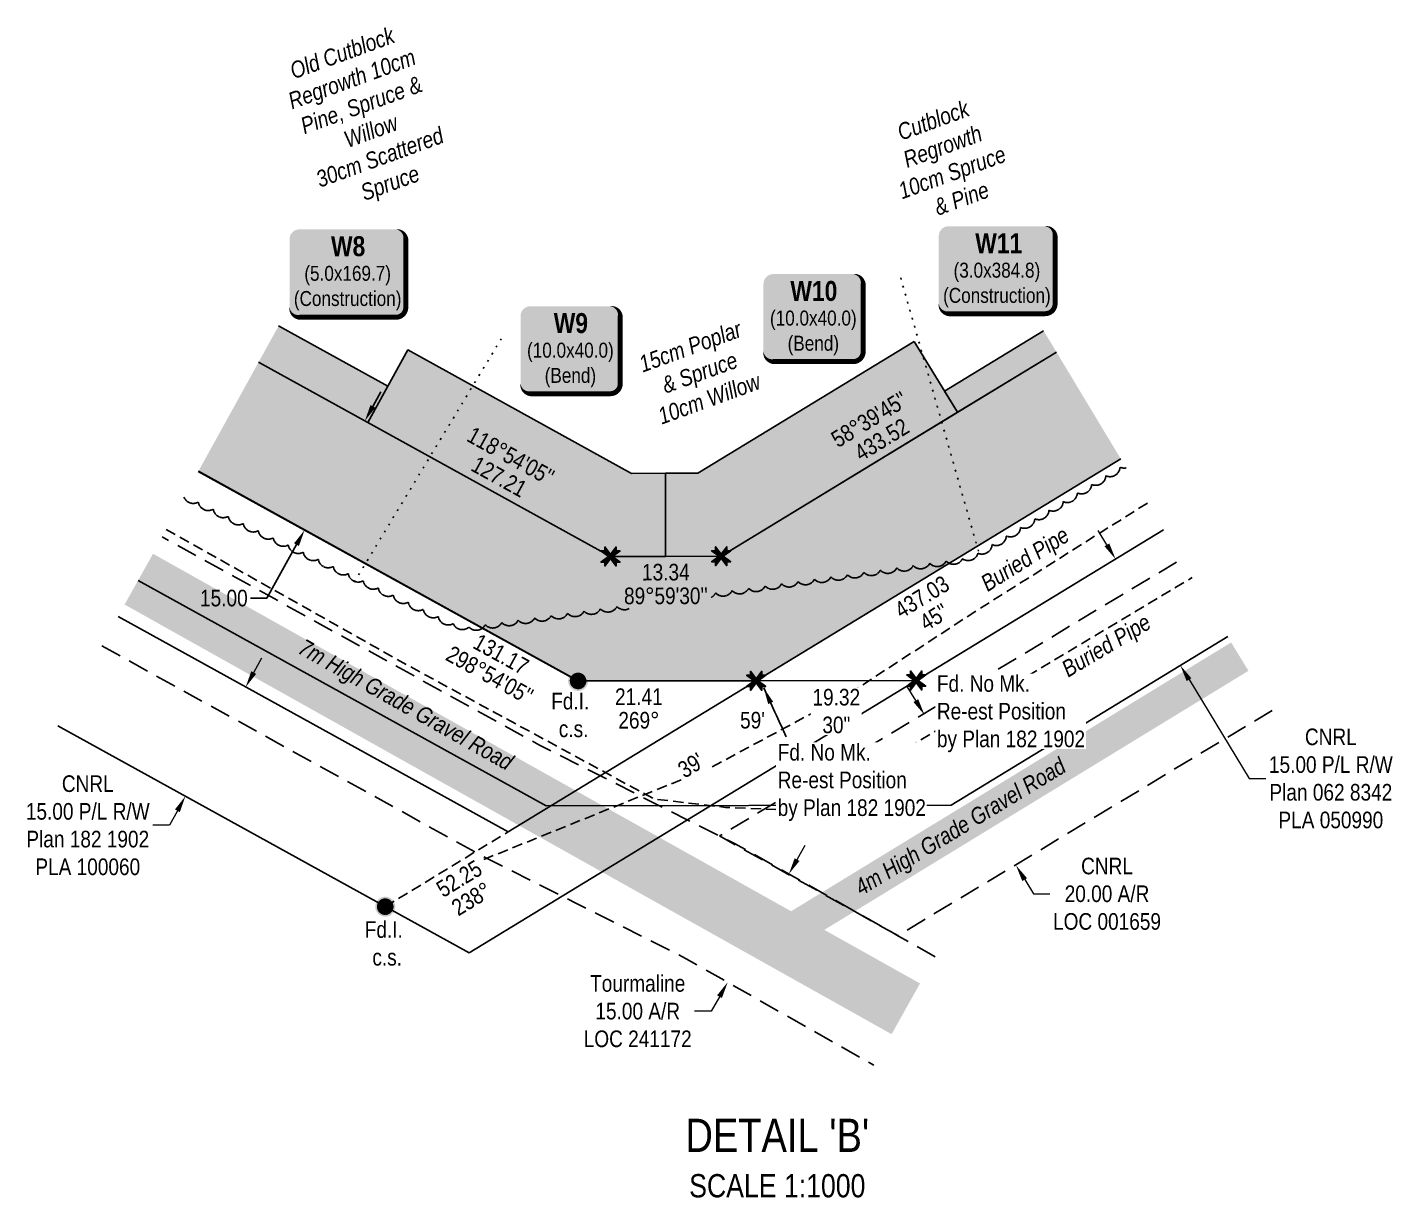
# Model space of a CAD drawing. Extents: x 351064 to 358960, y 6048061 to 6054858.
# Drawn here: x 354672 to 355493, y 6048278 to 6048982 of the extents above; entities that cross this region are included whole.
import ezdxf
from ezdxf.enums import TextEntityAlignment as Align

# ---------------------------------------------------------------- set-up
doc = ezdxf.new("R2010")
doc.units = 0
doc.header["$LTSCALE"] = 5
doc.header["$PDSIZE"] = 0.5
for name, pattern in [('0', [1, 1, 0]), ('foc-ACCESSROAD', [3.75, 2.5, -1.25]), ('foc-TOPO', [1, 0.2, -0.8]), ('foc-TRAV', [1.875, 1.25, -0.625]), ('UG_PIPE', [1.875, 1.25, -0.625])]:
    doc.linetypes.add(name, pattern=pattern)
doc.layers.get('Defpoints').update_dxf_attribs({"color": 9})
for name, color, linetype in [('AS-PIPE-UG', 44, 'UG_PIPE'), ('AS-PIPE-UG-T', 44, 'Continuous'), ('AS-ROADS', 254, 'Continuous'), ('C-AR', 13, 'foc-ACCESSROAD'), ('C-RW', 13, 'Continuous'), ('DETAIL-T', 7, 'Continuous'), ('F-AR', 190, 'foc-ACCESSROAD'), ('L-BD', 7, 'Continuous'), ('L-BD1', 253, 'Continuous'), ('L-MON', 1, 'Continuous'), ('P-PROPOSED', 10, 'Continuous'), ('P-PROPOSED-H', 21, 'Continuous'), ('P-TEMP-BLOCKS', 250, 'Continuous'), ('P-TEMP-BLUE', 146, 'Continuous'), ('P-TRAV', 4, 'foc-TRAV'), ('P-TXT', 4, 'Continuous'), ('T-BUSH', 110, '0'), ('T-BUSH-T', 110, 'Continuous'), ('T-VEGETATION CHANGE', 104, 'foc-TOPO')]:
    doc.layers.add(name, color=color, linetype=linetype)
for name, color, linetype, lineweight in [('C-AR-T', 13, 'Continuous', 9), ('C-RW-T', 13, 'Continuous', 9), ('F-AR-T', 190, 'Continuous', 9), ('T-TEXT', 48, 'Continuous', 18)]:
    doc.layers.add(name, color=color, linetype=linetype, lineweight=lineweight)
doc.layers.add('P-TEMP-BLUE-H', color=7, linetype='Continuous', true_color=0x99e6ff)
doc.styles.add('80', font='ARIALN.TTF', dxfattribs={"height": 10})
doc.styles.add('80CG', font='ARIALN.TTF', dxfattribs={"height": 10})
doc.styles.add('80L', font='ARIALN.TTF', dxfattribs={"height": 10})
doc.styles.add('80LS', font='ARIALNI.TTF', dxfattribs={"height": 10})
doc.styles.add('BOLD', font='ARIALNB.TTF')
doc.dimstyles.new('Compass 5 000', dxfattribs={"dimscale": 5, "dimtxt": 9, "dimasz": 2, "dimexe": 0.2, "dimexo": 0.0625, "dimgap": 0.5, "dimtad": 0, "dimtih": 1, "dimtoh": 1, "dimzin": 0, "dimdsep": 46, "dimtxsty": '80CG', "dimcen": 0.1, "dimse1": 1, "dimse2": 1, "dimclrd": 256, "dimclrt": 256, "dimaunit": 1, "dimadec": 4, "dimazin": 0, "dimtfac": 0.06, "dimtofl": 0, "dimtmove": 0, "dimatfit": 1, "dimfxl": 0.2, "dimtolj": 1, "dimtzin": 0, "dimlwd": -1, "dimarcsym": 0})

# ---------------------------------------------------------------- blocks, each defined once
blk = doc.blocks.new('*D571')
at = {"layer": 'C-AR-T', "transparency": 16777216}
for p, q in [((355206.18, 6048577.25), (355200.98, 6048585.79)), ((355271.68, 6048469.56), (355276.89, 6048460.99)), ((355276.89, 6048460.99), (355286.89, 6048460.99))]:
    blk.add_line(p, q, dxfattribs=at)
for points in [[(355207.6, 6048578.11), (355204.76, 6048576.38), (355211.38, 6048568.7)], [(355273.1, 6048470.43), (355270.25, 6048468.7), (355266.48, 6048478.11)]]:
    blk.add_solid(points, dxfattribs=at)
at = {"layer": 'Defpoints', "color": 0, "transparency": 16777216}
for p in [(355312.59, 6048630.27), (355211.38, 6048568.7), (355367.7, 6048539.67)]:
    blk.add_point(p, dxfattribs=at)
at = {"layer": 'C-AR-T', "transparency": 16777216, "insert": (355321.21, 6048460.99), "char_height": 10, "attachment_point": 5, "style": '80CG'}
blk.add_mtext('\\A1;CNRL\\P20.00 A/R\\PLOC 001659', dxfattribs=at)
blk = doc.blocks.new('TEMP')
h = blk.add_hatch(color=255)
h.dxf.hatch_style = 1
h.paths.add_polyline_path([(0, 0.25), (-0.67, 1.15), (-0.67, 0.67), (-1.15, 0.67), (-0.25, 0), (-1.15, -0.67), (-0.67, -0.67), (-0.67, -1.15), (0, -0.25), (0.67, -1.15), (0.67, -0.67), (1.15, -0.67), (0.25, 0), (1.15, 0.67), (0.67, 0.67), (0.67, 1.15)])
h.paths.add_polyline_path([(0.57, 0.85), (0.57, 0.57), (0.85, 0.57), (0.08, 0), (0.85, -0.57), (0.57, -0.57), (0.57, -0.85), (0, -0.08), (-0.57, -0.85), (-0.57, -0.57), (-0.85, -0.57), (-0.08, 0), (-0.85, 0.57), (-0.57, 0.57), (-0.57, 0.85), (0, 0.08)], flags=16)
h = blk.add_hatch(color=1)
h.dxf.hatch_style = 1
h.paths.add_polyline_path([(0, 0.08), (-0.57, 0.85), (-0.57, 0.57), (-0.85, 0.57), (-0.08, 0), (-0.85, -0.57), (-0.57, -0.57), (-0.57, -0.85), (0, -0.08), (0.57, -0.85), (0.57, -0.57), (0.85, -0.57), (0.08, 0), (0.85, 0.57), (0.57, 0.57), (0.57, 0.85)])
at = {"color": 1}
for p, q in [((-0.08, 0), (0.08, 0)), ((0, 0.08), (0, -0.08))]:
    blk.add_line(p, q, dxfattribs=at)
at = {"color": 255, "flags": 128}
blk.add_lwpolyline([(-0.25, 0), (-1.15, 0.67), (-0.67, 0.67), (-0.67, 1.15), (0, 0.25), (0.67, 1.15), (0.67, 0.67), (1.15, 0.67), (0.25, 0), (1.15, -0.67), (0.67, -0.67), (0.67, -1.15), (0, -0.25), (-0.67, -1.15), (-0.67, -0.67), (-1.15, -0.67)], close=True, dxfattribs=at)
at = {"color": 1, "flags": 128}
blk.add_lwpolyline([(-0.08, 0), (-0.85, 0.57), (-0.57, 0.57), (-0.57, 0.85), (0, 0.08), (0.57, 0.85), (0.57, 0.57), (0.85, 0.57), (0.08, 0), (0.85, -0.57), (0.57, -0.57), (0.57, -0.85), (0, -0.08), (-0.57, -0.85), (-0.57, -0.57), (-0.85, -0.57)], close=True, dxfattribs=at)
blk = doc.blocks.new('fdia')
at = {"color": 255, "const_width": 1}
blk.add_lwpolyline([(-0.5, 0, 1), (0.5, 0, 1)], format="xyb", close=True, dxfattribs=at)
blk = doc.blocks.new('Fdiaa')
blk.add_blockref('fdia', (0, 0))
blk = doc.blocks.new('fdib')
at = {"color": 1, "const_width": 1.6}
blk.add_lwpolyline([(-0.4, 0, 1), (0.4, 0, 1)], format="xyb", close=True, dxfattribs=at)
at = {"color": 1}
blk.add_circle((0, 0), 0.8, dxfattribs=at)
blk = doc.blocks.new('Fdibb')
blk.add_blockref('fdib', (0, 0))
blk = doc.blocks.new('fdicc')
for name in ['Fdibb', 'Fdiaa']:
    blk.add_blockref(name, (0, 0))
blk = doc.blocks.new('FDI')
blk.add_blockref('fdicc', (0, 0))
blk = doc.blocks.new('*U572')
at = {"true_color": 0x99e6ff}
h = blk.add_hatch(color=141, dxfattribs=at)
edge = h.paths.add_edge_path()
edge.add_line((-24, -34.15), (24, -34.15))
edge.add_arc((24, -28.15), 6, 270, 360)
edge.add_line((30, -28.15), (30, 12.5))
edge.add_arc((24, 12.5), 6, 0, 90)
edge.add_line((24, 18.5), (-24, 18.5))
edge.add_arc((-24, 12.5), 6, 90, 180)
edge.add_line((-30, 12.5), (-30, -28.15))
edge.add_arc((-24, -28.15), 6, 180, 270)
at = {"color": 250, "flags": 128}
blk.add_lwpolyline([(-24, -34.15, 3, 3, 0), (24, -34.15, 3, 3, 0.414214), (30, -28.15, 3, 3, 0), (30, 12.5, 3, 0, 0.414214), (24, 18.5, 0, 0, 0), (-24, 18.5, 0, 0, 0.414214), (-30, 12.5, 0, 0, 0), (-30, -28.15, 0, 3, 0.414214)], format="xyseb", close=True, dxfattribs=at)
at = {"flags": 128}
blk.add_lwpolyline([(-29.59, -22.29, 0, 7.5, 0), (0, 0, 0, 0, 0)], format="xyseb", dxfattribs=at)
at = {"color": 250}
for tag, p, height, style in [('TEMP_AREA_W1_001', (-9.21, 2.24), 12, 'BOLD'), ('ENTER_TEXT_001', (-30.66, -12.47), 9, '80')]:
    blk.add_attdef(tag, p, '', height=height, dxfattribs=dict(at, style=style))
blk = doc.blocks.new('*U451')
at = {"true_color": 0x99e6ff}
h = blk.add_hatch(color=141, dxfattribs=at)
edge = h.paths.add_edge_path()
edge.add_line((-29, -34.15), (29, -34.15))
edge.add_arc((29, -28.15), 6, 270, 360)
edge.add_line((35, -28.15), (35, 12.5))
edge.add_arc((29, 12.5), 6, 0, 90)
edge.add_line((29, 18.5), (-29, 18.5))
edge.add_arc((-29, 12.5), 6, 90, 180)
edge.add_line((-35, 12.5), (-35, -28.15))
edge.add_arc((-29, -28.15), 6, 180, 270)
at = {"color": 250, "flags": 128}
blk.add_lwpolyline([(-29, -34.15, 3, 3, 0), (29, -34.15, 3, 3, 0.414214), (35, -28.15, 3, 3, 0), (35, 12.5, 3, 0, 0.414214), (29, 18.5, 0, 0, 0), (-29, 18.5, 0, 0, 0.414214), (-35, 12.5, 0, 0, 0), (-35, -28.15, 0, 3, 0.414214)], format="xyseb", close=True, dxfattribs=at)
at = {"flags": 128}
blk.add_lwpolyline([(-29.59, -22.29, 0, 7.5, 0), (0, 0, 0, 0, 0)], format="xyseb", dxfattribs=at)
at = {"color": 250}
for tag, p, height, style in [('TEMP_AREA_W1_001', (-9.21, 2.24), 12, 'BOLD'), ('ENTER_TEXT_001', (-30.66, -12.47), 9, '80')]:
    blk.add_attdef(tag, p, '', height=height, dxfattribs=dict(at, style=style))
blk = doc.blocks.new('*U456')
at = {"true_color": 0x99e6ff}
h = blk.add_hatch(color=141, dxfattribs=at)
edge = h.paths.add_edge_path()
edge.add_line((-24, -34.15), (24, -34.15))
edge.add_arc((24, -28.15), 6, 270, 360)
edge.add_line((30, -28.15), (30, 12.5))
edge.add_arc((24, 12.5), 6, 0, 90)
edge.add_line((24, 18.5), (-24, 18.5))
edge.add_arc((-24, 12.5), 6, 90, 180)
edge.add_line((-30, 12.5), (-30, -28.15))
edge.add_arc((-24, -28.15), 6, 180, 270)
at = {"color": 250, "flags": 128}
blk.add_lwpolyline([(-24, -34.15, 3, 3, 0), (24, -34.15, 3, 3, 0.414214), (30, -28.15, 3, 3, 0), (30, 12.5, 3, 0, 0.414214), (24, 18.5, 0, 0, 0), (-24, 18.5, 0, 0, 0.414214), (-30, 12.5, 0, 0, 0), (-30, -28.15, 0, 3, 0.414214)], format="xyseb", close=True, dxfattribs=at)
at = {"flags": 128}
blk.add_lwpolyline([(-29.59, -22.29, 0, 7.5, 0), (0, 0, 0, 0, 0)], format="xyseb", dxfattribs=at)
at = {"color": 250}
for tag, p, height, style in [('TEMP_AREA_W1_001', (-9.21, 2.24), 12, 'BOLD'), ('ENTER_TEXT_001', (-30.66, -12.47), 9, '80')]:
    blk.add_attdef(tag, p, '', height=height, dxfattribs=dict(at, style=style))
blk = doc.blocks.new('*U533')
at = {"true_color": 0x99e6ff}
h = blk.add_hatch(color=141, dxfattribs=at)
edge = h.paths.add_edge_path()
edge.add_line((-29, -34.43), (29, -34.43))
edge.add_arc((29, -28.43), 6, 270, 360)
edge.add_line((35, -28.43), (35, 12.5))
edge.add_arc((29, 12.5), 6, 0, 90)
edge.add_line((29, 18.5), (-29, 18.5))
edge.add_arc((-29, 12.5), 6, 90, 180)
edge.add_line((-35, 12.5), (-35, -28.43))
edge.add_arc((-29, -28.43), 6, 180, 270)
at = {"color": 250, "flags": 128}
blk.add_lwpolyline([(-29, -34.43, 3, 3, 0), (29, -34.43, 3, 3, 0.414214), (35, -28.43, 3, 3, 0), (35, 12.5, 3, 0, 0.414214), (29, 18.5, 0, 0, 0), (-29, 18.5, 0, 0, 0.414214), (-35, 12.5, 0, 0, 0), (-35, -28.43, 0, 3, 0.414214)], format="xyseb", close=True, dxfattribs=at)
at = {"flags": 128}
blk.add_lwpolyline([(24.1, -20.72, 0, 7.5, 0), (0, 0, 0, 0, 0)], format="xyseb", dxfattribs=at)
at = {"color": 250}
for tag, p, height, style in [('TEMP_AREA_W1_001', (-9.21, 2.24), 12, 'BOLD'), ('ENTER_TEXT_001', (-30.66, -12.47), 9, '80')]:
    blk.add_attdef(tag, p, '', height=height, dxfattribs=dict(at, style=style))
blk = doc.blocks.new('*D573')
at = {"layer": 'Defpoints', "color": 0, "transparency": 16777216}
for p in [(355105.21, 6048486.82), (355068.39, 6048421.73), (355092.99, 6048407.82)]:
    blk.add_point(p, dxfattribs=at)
at = {"layer": 'F-AR-T', "transparency": 16777216}
for p, q in [((355134.73, 6048481.61), (355139.65, 6048490.31)), ((355088.07, 6048399.11), (355083.13, 6048390.38)), ((355083.13, 6048390.38), (355073.13, 6048390.38))]:
    blk.add_line(p, q, dxfattribs=at)
for points in [[(355133.28, 6048482.43), (355136.18, 6048480.79), (355129.81, 6048472.9)], [(355086.62, 6048399.93), (355089.52, 6048398.29), (355092.99, 6048407.82)]]:
    blk.add_solid(points, dxfattribs=at)
at = {"layer": 'F-AR-T', "transparency": 16777216, "insert": (355038.86, 6048390.38), "char_height": 10, "attachment_point": 5, "style": '80CG'}
blk.add_mtext('\\A1;Tourmaline\\P15.00 A/R \\PLOC 241172 ', dxfattribs=at)
blk = doc.blocks.new('*D574')
at = {"layer": 'Defpoints', "color": 0, "transparency": 16777216}
for p in [(354860.93, 6048753.16), (354824.63, 6048687.44), (354838.42, 6048679.83)]:
    blk.add_point(p, dxfattribs=at)
at = {"layer": 'P-TXT', "transparency": 16777216}
for p, q in [((354879.56, 6048754.29), (354884.39, 6048763.05)), ((354833.59, 6048671.07), (354815.81, 6048638.88)), ((354815.81, 6048638.88), (354805.81, 6048638.88))]:
    blk.add_line(p, q, dxfattribs=at)
for points in [[(354878.1, 6048755.1), (354881.01, 6048753.49), (354874.72, 6048745.54)], [(354832.13, 6048671.88), (354835.05, 6048670.27), (354838.42, 6048679.83)]]:
    blk.add_solid(points, dxfattribs=at)
at = {"layer": 'P-TXT', "transparency": 16777216, "insert": (354789.87, 6048638.88), "char_height": 10, "attachment_point": 5, "style": '80CG'}
blk.add_mtext('\\A1;15.00', dxfattribs=at)
blk = doc.blocks.new('*D575')
at = {"layer": 'C-RW-T', "transparency": 16777216}
for p, q in [((354807.84, 6048594.14), (354812.67, 6048602.89)), ((354761.92, 6048510.97), (354757.09, 6048502.21)), ((354757.09, 6048502.21), (354747.09, 6048502.21))]:
    blk.add_line(p, q, dxfattribs=at)
for points in [[(354806.38, 6048594.95), (354809.3, 6048593.33), (354803, 6048585.39)], [(354760.46, 6048511.77), (354763.38, 6048510.16), (354766.75, 6048519.72)]]:
    blk.add_solid(points, dxfattribs=at)
at = {"layer": 'Defpoints', "color": 0, "transparency": 16777216}
for p in [(354790.99, 6048592.02), (354754.74, 6048526.35), (354766.75, 6048519.72)]:
    blk.add_point(p, dxfattribs=at)
at = {"layer": 'C-RW-T', "transparency": 16777216, "insert": (354708, 6048502.21), "char_height": 10, "attachment_point": 5, "style": '80CG'}
blk.add_mtext('\\A1;CNRL \\P15.00 P/L R/W \\PPlan 182 1902\\PPLA 100060', dxfattribs=at)
blk = doc.blocks.new('*D576')
at = {"layer": 'C-RW-T', "transparency": 16777216}
for p, q in [((355321.14, 6048670.96), (355315.94, 6048679.5)), ((355370.55, 6048589.85), (355406.79, 6048530.37)), ((355406.79, 6048530.37), (355416.79, 6048530.37))]:
    blk.add_line(p, q, dxfattribs=at)
for points in [[(355322.56, 6048671.83), (355319.72, 6048670.09), (355326.34, 6048662.42)], [(355371.98, 6048590.72), (355369.13, 6048588.98), (355365.35, 6048598.39)]]:
    blk.add_solid(points, dxfattribs=at)
at = {"layer": 'Defpoints', "color": 0, "transparency": 16777216}
for p in [(355219.35, 6048597.24), (355365.35, 6048598.39), (355258.36, 6048533.21)]:
    blk.add_point(p, dxfattribs=at)
at = {"layer": 'C-RW-T', "transparency": 16777216, "insert": (355455.88, 6048530.37), "char_height": 10, "attachment_point": 5, "style": '80CG'}
blk.add_mtext('\\A1;CNRL\\P15.00 P/L R/W\\PPlan 062 8342\\PPLA 050990', dxfattribs=at)

msp = doc.modelspace()

# ---------------------------------------------------------------- hatches: boundary and pattern name
at = {"layer": 'P-PROPOSED-H'}
h = msp.add_hatch(color=256, dxfattribs=at)
h.dxf.hatch_style = 1
h.paths.add_polyline_path([(354810.773, 6048780.847), (354774.537, 6048715.21), (355002.999, 6048589.083), (355110.146, 6048589.169), (355329.468, 6048722.717), (355290.796, 6048786.951), (355089.045, 6048664.101), (355022.487, 6048663.966)])
at = {"layer": 'P-TEMP-BLUE-H'}
h = msp.add_hatch(color=256, dxfattribs=at)
h.dxf.hatch_style = 1
h.paths.add_polyline_path([(354822.852, 6048802.726), (354810.773, 6048780.847), (354876.497, 6048744.563), (354888.58, 6048766.44)])
h = msp.add_hatch(color=256, dxfattribs=at)
h.dxf.hatch_style = 1
h.paths.add_polyline_path([(355205.273, 6048793.396), (355074.977, 6048714.057), (355055.525, 6048714.017), (355055.627, 6048664.033), (355089.045, 6048664.101), (355231.269, 6048750.704)])
h = msp.add_hatch(color=256, dxfattribs=at)
h.dxf.hatch_style = 1
h.paths.add_polyline_path([(355290.796, 6048786.951), (355283.062, 6048799.797), (355223.47, 6048763.511), (355231.269, 6048750.704)])
h = msp.add_hatch(color=256, dxfattribs=at)
h.dxf.hatch_style = 1
h.paths.add_polyline_path([(354876.497, 6048744.563), (355022.487, 6048663.966), (355055.627, 6048664.033), (355055.525, 6048714.017), (355035.049, 6048713.975), (354900.615, 6048788.229)])

# ---------------------------------------------------------------- linework, layer by layer
at = {"layer": 'AS-PIPE-UG', "flags": 128}
for points in [[(355345.499, 6048696.09), (355243.189, 6048631.678), (355166.654, 6048581.888), (355082.773, 6048536.961)], [(354755.232, 6048680.243), (354900.534, 6048598.473), (355048.834, 6048518.013), (355091.664, 6048513.038), (355121.824, 6048511.678), (355146.814, 6048518.858), (355179.014, 6048535.483), (355372.471, 6048651.289)], [(355064.987, 6048529.609), (354946.214, 6048481.653)]]:
    msp.add_lwpolyline(points, dxfattribs=at)
at = {"layer": 'AS-ROADS', "flags": 128}
for points, const_width in [([(354738.709, 6048650.313), (355200.156, 6048391.82)], 34.989), ([(355401.112, 6048603.718), (355132.732, 6048439.773)], 19.993)]:
    msp.add_lwpolyline(points, dxfattribs=dict(at, const_width=const_width))
at = {"layer": 'C-AR', "flags": 128}
msp.add_lwpolyline([(355420.58, 6048571.382), (355195.43, 6048435.83), (355088.088, 6048495.798), (355365.903, 6048662.2)], dxfattribs=at)
at = {"layer": 'C-RW', "flags": 128}
for points in [[(355329.468, 6048722.717), (354960.837, 6048498.252), (354726.256, 6048627.756)], [(355355.191, 6048679.992), (355206.43, 6048589.365), (355002.951, 6048588.95), (354774.496, 6048715.137)], [(354937.438, 6048425.491), (355355.191, 6048679.992)], [(354738.261, 6048649.502), (354983.692, 6048513.936), (355227.54, 6048514.432), (355393.863, 6048615.759)], [(354690.005, 6048562.092), (354937.438, 6048425.491)]]:
    msp.add_lwpolyline(points, dxfattribs=at)
at = {"layer": 'F-AR', "flags": 128}
for points in [[(355217.899, 6048423.076), (355195.805, 6048435.618), (355103.321, 6048487.885), (355097.078, 6048491.264), (355075.799, 6048501.996), (355068.274, 6048505.789), (355025.03, 6048527.595), (354979.731, 6048550.437), (354752.768, 6048675.78)], [(354716.533, 6048610.145), (354944.717, 6048484.126), (355001.646, 6048455.419), (355067.956, 6048421.98), (355180.885, 6048357.873)]]:
    msp.add_lwpolyline(points, dxfattribs=at)
at = {"layer": 'P-PROPOSED', "flags": 128}
for points in [[(354810.773, 6048780.847), (355022.487, 6048663.966), (355089.045, 6048664.101), (355290.796, 6048786.951)], [(355329.468, 6048722.717), (355110.146, 6048589.169), (355002.999, 6048589.083), (354774.537, 6048715.21)]]:
    msp.add_lwpolyline(points, dxfattribs=at)
at = {"layer": 'P-TEMP-BLUE', "flags": 128}
for points in [[(354822.852, 6048802.726), (354888.58, 6048766.44), (354876.497, 6048744.563), (354810.773, 6048780.847)], [(355223.47, 6048763.511), (355283.062, 6048799.797)], [(355290.796, 6048786.951), (355231.269, 6048750.704), (355223.47, 6048763.511)]]:
    msp.add_lwpolyline(points, dxfattribs=at)
for points in [[(355205.273, 6048793.396), (355074.977, 6048714.057), (355055.525, 6048714.017), (355055.627, 6048664.033), (355089.045, 6048664.101), (355231.269, 6048750.704)], [(354876.497, 6048744.563), (355022.487, 6048663.966), (355055.627, 6048664.033), (355055.525, 6048714.017), (355035.049, 6048713.975), (354900.615, 6048788.229)]]:
    msp.add_lwpolyline(points, close=True, dxfattribs=at)
at = {"layer": 'P-TRAV', "flags": 128}
msp.add_lwpolyline([(354886.969, 6048453.273), (354960.837, 6048498.252)], dxfattribs=at)
at = {"layer": 'T-BUSH', "flags": 128}
for points in [[(355332.757, 6048717.255, -0.1549507), (355329.085, 6048717.654, -0.5205671), (355320.532, 6048712.479, -0.5205671), (355311.979, 6048707.305, -0.5205671), (355303.426, 6048702.13, -0.5205671), (355294.872, 6048696.955, -0.5205671), (355286.319, 6048691.78, -0.5205671), (355277.766, 6048686.605, -0.5205671), (355269.213, 6048681.43, -0.5205671), (355260.66, 6048676.256, -0.5205671), (355252.107, 6048671.081, -0.5205671), (355243.554, 6048665.906, -0.5205671), (355234.343, 6048662.586, -0.5205671), (355224.44, 6048661.217, -0.5205671), (355214.538, 6048659.847, -0.5205671), (355204.635, 6048658.478, -0.5205671), (355194.733, 6048657.109, -0.5205671), (355184.83, 6048655.739, -0.5205671), (355174.928, 6048654.37, -0.5205671), (355165.025, 6048653.001, -0.5205671), (355155.123, 6048651.631, -0.5205671), (355145.22, 6048650.262, -0.5205671), (355135.318, 6048648.893, -0.5205671), (355125.415, 6048647.523, -0.5205671), (355115.513, 6048646.154, -0.5205671), (355105.61, 6048644.785, -0.5205671), (355095.708, 6048643.415, -0.5205671), (355085.805, 6048642.046, -0.164824), (355082.995, 6048639.318)], [(355033.72, 6048632.59, -0.3397206), (355026.39, 6048633.83, -0.5205671), (355016.488, 6048632.46, -0.5205671), (355006.585, 6048631.091, -0.5205671), (354996.683, 6048629.722, -0.5205671), (354986.78, 6048628.352, -0.5205671), (354976.878, 6048626.983, -0.5205671), (354966.975, 6048625.614, -0.5205671), (354957.073, 6048624.244, -0.5205671), (354947.17, 6048622.875, -0.5205671), (354937.268, 6048621.505, -0.5205671), (354927.892, 6048623.535, -0.5205671), (354918.869, 6048627.838, -0.5205671), (354909.845, 6048632.141, -0.5205671), (354900.822, 6048636.444, -0.5205671), (354891.799, 6048640.747, -0.5205671), (354882.776, 6048645.05, -0.5205671), (354873.752, 6048649.353, -0.5205671), (354864.729, 6048653.656, -0.5205671), (354855.706, 6048657.959, -0.5205671), (354846.683, 6048662.262, -0.5205671), (354837.659, 6048666.565, -0.5205671), (354828.636, 6048670.868, -0.5205671), (354819.613, 6048675.171, -0.5205671), (354810.59, 6048679.474, -0.5205671), (354801.566, 6048683.777, -0.5205671), (354792.543, 6048688.08, -0.5205671), (354783.52, 6048692.383, -0.5205671), (354774.497, 6048696.686, -0.4451065), (354765.897, 6048699.56, -0.4451065)]]:
    msp.add_lwpolyline(points, format="xyb", dxfattribs=at)
at = {"layer": 'T-VEGETATION CHANGE', "flags": 128}
for points in [[(355197.082, 6048831.526), (355244.992, 6048663.271)], [(354868.365, 6048648.599), (354958.815, 6048798.345)]]:
    msp.add_lwpolyline(points, dxfattribs=at)

# ---------------------------------------------------------------- block references
at = {"layer": 'L-MON'}
for name, p, xscale, yscale, zscale in [('TEMP', (355089.045, 6048664.101), 4.998370300000002, 4.998370300000002, 4.998370300000002), ('TEMP', (355022.487, 6048663.966), 4.998370300000002, 4.998370300000002, 4.998370300000002), ('TEMP', (355110.146, 6048589.169), 4.998370300000002, 4.998370300000002, 4.998370300000002), ('TEMP', (355206.43, 6048589.365), 4.998370300000002, 4.998370300000002, 4.998370300000002), ('FDI', (354886.969, 6048453.273), 5.000000000000007, 5.000000000000007, 5.000000000000007)]:
    msp.add_blockref(name, p, dxfattribs=dict(at, xscale=xscale, yscale=yscale, zscale=zscale))
at = {"layer": 'P-TEMP-BLOCKS'}
ref = msp.add_blockref('*U533', (354864.361, 6048842.29), dxfattribs=dict(at, xscale=0.99967406, yscale=0.99967406, zscale=0.99967406))
ref.add_attrib('TEMP_AREA_W1_001', 'W8', (354854.337, 6048844.636), dxfattribs={"layer": '0', "color": 250, "height": 11.9961, "style": 'BOLD'})
ref.add_attrib('ENTER_TEXT_001', '(5.0x169.7)', (354838.294, 6048829.824), dxfattribs={"layer": '0', "color": 250, "height": 8.99707, "style": '80'})
ref.add_attrib('ENTER_TEXT_002', '(Construction)', (354832.003, 6048814.669), dxfattribs={"layer": '0', "color": 250, "height": 8.99707, "style": '80'})
ref = msp.add_blockref('*U451', (355254.972, 6048844.184), dxfattribs=at)
ref.add_attrib('TEMP_AREA_W1_001', 'W11', (355241.936, 6048846.428), dxfattribs={"layer": '0', "color": 250, "height": 12, "style": 'BOLD'})
ref.add_attrib('ENTER_TEXT_001', '(3.0x384.8)', (355228.896, 6048831.713), dxfattribs={"layer": '0', "color": 250, "height": 9, "style": '80'})
ref.add_attrib('ENTER_TEXT_002', '(Construction)', (355222.603, 6048816.554), dxfattribs={"layer": '0', "color": 250, "height": 9, "style": '80'})
ref = msp.add_blockref('*U456', (355144.516, 6048815.373), dxfattribs=at)
ref.add_attrib('TEMP_AREA_W1_001', 'W10', (355130.698, 6048817.719), dxfattribs={"layer": '0', "color": 250, "height": 12, "style": 'BOLD'})
ref.add_attrib('ENTER_TEXT_001', '(10.0x40.0)', (355118.439, 6048802.903), dxfattribs={"layer": '0', "color": 250, "height": 9, "style": '80'})
ref.add_attrib('ENTER_TEXT_002', '(Bend)', (355129.048, 6048787.749), dxfattribs={"layer": '0', "color": 250, "height": 9, "style": '80'})
ref = msp.add_blockref('*U572', (354998.362, 6048796.049), dxfattribs=at)
ref.add_attrib('TEMP_AREA_W1_001', 'W9', (354988.351, 6048798.396), dxfattribs={"layer": '0', "color": 250, "height": 12, "style": 'BOLD'})
ref.add_attrib('ENTER_TEXT_001', '(10.0x40.0)', (354972.286, 6048783.579), dxfattribs={"layer": '0', "color": 250, "height": 9, "style": '80'})
ref.add_attrib('ENTER_TEXT_002', '(Bend)', (354982.894, 6048768.426), dxfattribs={"layer": '0', "color": 250, "height": 9, "style": '80'})

# ---------------------------------------------------------------- texts
at = {"layer": 'AS-PIPE-UG-T', "char_height": 9.99674, "attachment_point": 1, "style": '80L'}
for insert, rotation in [((355243.828, 6048650.785), 32.193417), ((355292.47, 6048599.419), 30.90536)]:
    msp.add_mtext_dynamic_manual_height_columns('\\pi0.3085;{\\fArial Narrow|b0|i1|c0|p34;Buried Pipe}', width=59.03588, gutter_width=50, heights=[0], dxfattribs=dict(at, insert=insert, rotation=rotation))
at = {"layer": 'DETAIL-T', "color": 3, "insert": (355122.847, 6048301.937), "char_height": 19.98702, "width": 202.70608, "attachment_point": 5, "style": '80CG'}
msp.add_mtext("DETAIL 'B'\\P{\\H0.7x;SCALE 1:1000}", dxfattribs=at)
at = {"layer": 'L-BD', "style": '80L'}
for s, p in [('21.41', (355039.561, 6048579.684)), ('269°', (355039.573, 6048565.438)), ("59'", (355107.913, 6048565.488))]:
    msp.add_text(s, height=9.9967, rotation=0.046, dxfattribs=at).set_placement(p, align=Align.MIDDLE)
at = {"layer": 'L-BD1', "style": '80L'}
for s, height, rotation, p in [("58°39'45''", 9.9967, 31.3378, (355178.231, 6048746.483)), ('433.52', 9.9967, 31.3378, (355185.64, 6048734.316)), ("118°54'05''", 9.99674, 331.0982, (354962.485, 6048724.486)), ('127.21', 9.9967, 331.0982, (354955.601, 6048712.015)), ('13.34', 9.9967, 0.1166, (355055.785, 6048654.537)), ("89°59'30''", 9.9967, 0.1166, (355055.814, 6048640.291)), ('437.03', 9.9967, 31.3378, (355209.834, 6048639.681)), ("45''", 9.9967, 31.3378, (355217.243, 6048627.514)), ('131.17', 9.9967, 331.0982, (354956.72, 6048605.162)), ("298°54'05''", 9.99674, 331.0982, (354949.835, 6048592.691)), ("39'", 9.9967, 31.3378, (355070.847, 6048538.371)), ('52.25', 9.9967, 31.3378, (354931.45, 6048470.168)), ('238°', 9.9967, 31.3378, (354938.858, 6048458.001))]:
    msp.add_text(s, height=height, rotation=rotation, dxfattribs=at).set_placement(p, align=Align.MIDDLE)
at = {"layer": 'L-MON', "insert": (354873.596, 6048444.522), "char_height": 9.99674, "attachment_point": 1, "style": '80L'}
msp.add_mtext_dynamic_manual_height_columns('\\pi1.0686;Fd.I.\\P\\pi5.6442;c.s.', width=22.04407, gutter_width=50, heights=[0], dxfattribs=at)
at = {"layer": 'T-BUSH-T', "insert": (354818.545, 6048956.78), "char_height": 9.99674, "attachment_point": 1, "rotation": 20, "style": '80L'}
msp.add_mtext_dynamic_manual_height_columns('\\pi10.608;{\\fArial Narrow|b0|i1|c0|p34;\\C48;Old Cutblock\\C256;\\P\\pi3.4441;Regrowth 10cm \\P\\pi5.3364;Pine, Spruce & \\P\\pi27.035;Willow\\P\\pi3.0964;30cm Scattered \\P\\pi25.575;Spruce}', width=86.33715, gutter_width=50, heights=[0], dxfattribs=at)
at = {"layer": 'T-BUSH-T', "char_height": 9.99677, "attachment_point": 2, "rotation": 20, "style": '80LS'}
for s, insert, width in [('{\\C48;Cutblock\\PRegrowth}\\P10cm Spruce\\P& Pine', (355214.873, 6048931.073), 67.28835), ('15cm Poplar\\P& Spruce\\P10cm Willow', (355068.726, 6048794.991), 65.38583)]:
    msp.add_mtext(s, dxfattribs=dict(at, insert=insert, width=width))
at = {"layer": 'T-TEXT', "attachment_point": 1, "style": '80L'}
for s, width, insert, char_height, rotation in [('\\pi2.1107;{\\fArial Narrow|b0|i1|c0|p34;7m High Grade Gravel Road}', 148.51943, (354836.796, 6048615.873), 9.99674, 330.610288), ('\\pi4.4698;{\\fArial Narrow|b0|i1|c0|p34;4m High Grade Gravel Road}', 154.05692, (355164.446, 6048465.869), 9.99351, 31.275557)]:
    msp.add_mtext_dynamic_manual_height_columns(s, width=width, gutter_width=50, heights=[0], dxfattribs=dict(at, insert=insert, char_height=char_height, rotation=rotation))

# ---------------------------------------------------------------- dimensions: what is measured, and where the dimension line sits
at = {"layer": 'C-AR-T'}
dim = msp.add_linear_dim(base=(355211.376, 6048568.705), p1=(355367.696, 6048539.669), p2=(355312.59, 6048630.267), angle=121.309712, text='CNRL\\P20.00 A/R\\PLOC 001659', dimstyle='Compass 5 000', dxfattribs=at)
dim.commit()
dim.dimension.update_dxf_attribs({"geometry": '*D571', "text_midpoint": (355321.208, 6048460.989), "dimtype": 161})
at = {"layer": 'C-RW-T'}
dim = msp.add_linear_dim(base=(355365.351, 6048598.389), p1=(355219.351, 6048597.237), p2=(355258.359, 6048533.207), angle=301.350436, text='CNRL\\P15.00 P/L R/W\\PPlan 062 8342\\PPLA 050990', dimstyle='Compass 5 000', dxfattribs=at)
dim.commit()
dim.dimension.update_dxf_attribs({"geometry": '*D576', "text_midpoint": (355455.878, 6048530.366), "dimtype": 161})
dim = msp.add_aligned_dim(p1=(354790.989, 6048592.019), p2=(354754.738, 6048526.355), distance=13.725, text='CNRL \\P15.00 P/L R/W \\PPlan 182 1902\\PPLA 100060', dimstyle='Compass 5 000', dxfattribs=at)
dim.commit()
dim.dimension.update_dxf_attribs({"geometry": '*D575', "text_midpoint": (354708.001, 6048502.212)})
at = {"layer": 'F-AR-T'}
dim = msp.add_linear_dim(base=(355092.991, 6048407.818), p1=(355105.207, 6048486.819), p2=(355068.391, 6048421.733), angle=240.505174, text='Tourmaline\\P15.00 A/R \\PLOC 241172 ', dimstyle='Compass 5 000', dxfattribs=at)
dim.commit()
dim.dimension.update_dxf_attribs({"geometry": '*D573', "text_midpoint": (355038.859, 6048390.384), "dimtype": 161})
at = {"layer": 'P-TXT'}
dim = msp.add_linear_dim(base=(354838.424, 6048679.826), p1=(354860.931, 6048753.157), p2=(354824.634, 6048687.443), angle=241.086046, text='15.00', dimstyle='Compass 5 000', dxfattribs=at)
dim.commit()
dim.dimension.update_dxf_attribs({"geometry": '*D574', "text_midpoint": (354789.868, 6048638.878), "dimtype": 161})

# ---------------------------------------------------------------- next in the draw order: texts
at = {"layer": 'L-BD', "insert": (355158.329, 6048584.304), "char_height": 9.9967, "width": 28.68122, "attachment_point": 2, "rotation": 0.1166, "style": '80L', "bg_fill": 3, "box_fill_scale": 1.1, "bg_fill_color": 256, "bg_fill_transparency": 0}
msp.add_mtext('19.32 30"', dxfattribs=at)
at = {"layer": 'L-MON', "char_height": 9.99674, "attachment_point": 1, "style": '80L', "bg_fill": 3, "box_fill_scale": 1.1, "bg_fill_color": 256, "bg_fill_transparency": 0}
for s, width, insert in [('Fd. No Mk.\\PRe-est Position\\Pby Plan 182 1902', 88.67435, (355218.865, 6048592.548)), ('\\pi1.0686;Fd.I.\\P\\pi5.6442;c.s.', 22.04407, (354985.749, 6048581.934)), ('Fd. No Mk.\\PRe-est Position\\Pby Plan 182 1902', 88.67435, (355123.093, 6048551.172))]:
    msp.add_mtext_dynamic_manual_height_columns(s, width=width, gutter_width=50, heights=[0], dxfattribs=dict(at, insert=insert))

# ---------------------------------------------------------------- next in the draw order: block references
at = {"layer": 'L-MON', "xscale": 4.998370300000008, "yscale": 4.998370300000008, "zscale": 4.998370300000008}
msp.add_blockref('FDI', (355002.999, 6048589.083), dxfattribs=at)

# ---------------------------------------------------------------- next in the draw order: leaders
at = {"layer": 'L-MON', "path_type": 1}
msp.add_leader([(355114.669, 6048584.952), (355128.216, 6048555.468)], dimstyle='Compass 5 000', override={"dimgap": 0.5, "dimtad": 0}, dxfattribs=at)

doc.saveas('drawing.dxf')
